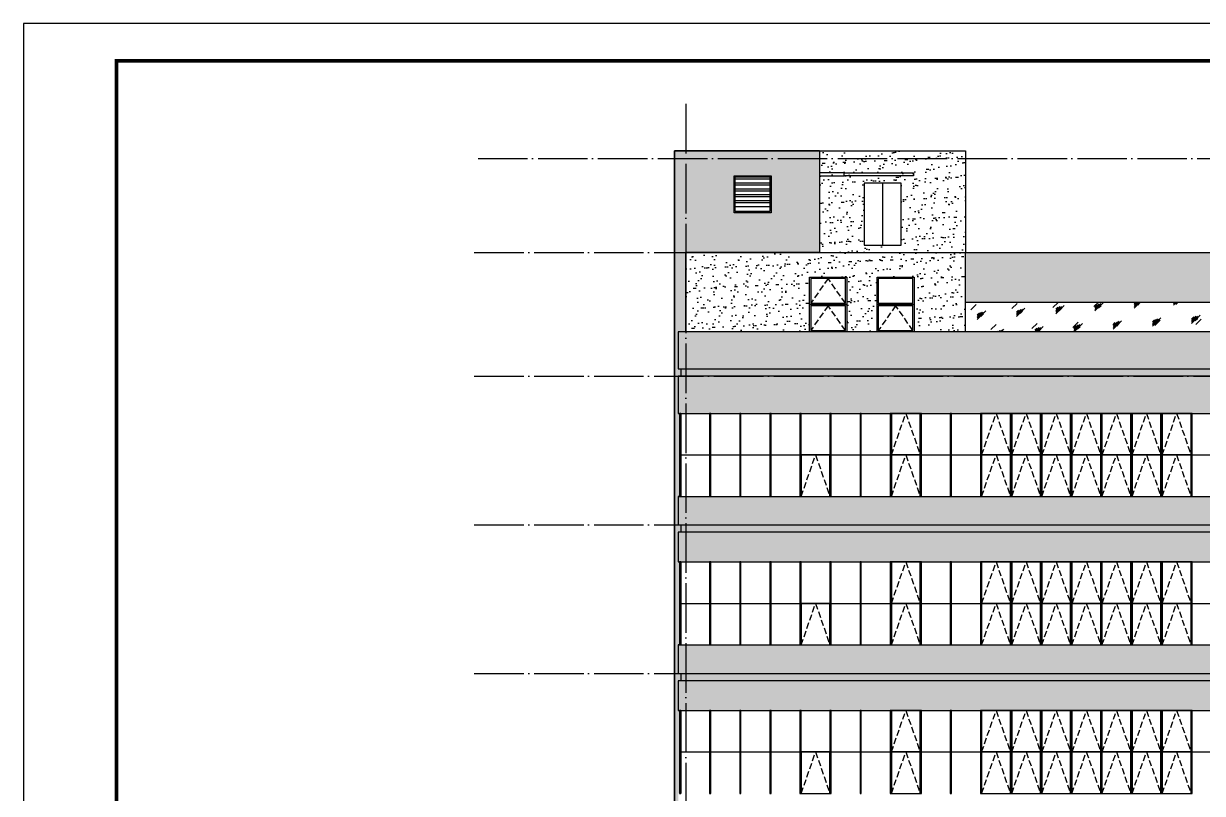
# Model space of a CAD drawing. Extents: x 6843040 to 15500510, y -6507076 to -4940511.
# Drawn here: x 7622462 to 7670060, y -5864267 to -5833171 of the extents above; entities that cross this region are included whole.
import ezdxf

# ---------------------------------------------------------------- set-up
doc = ezdxf.new("R2010")
doc.units = 0
doc.header["$LTSCALE"] = 1000
doc.header["$MEASUREMENT"] = 0
doc.linetypes.add('DASH', pattern=[0.35, 0.25, -0.1])
doc.linetypes.add('DOTE', pattern=[2.42, 2, -0.2, 0.02, -0.2])
for name, color, linetype in [('DOTE', 8, 'DOTE'), ('E_LINE_2', 40, 'Continuous'), ('E_LINE_4', 5, 'Continuous'), ('E_LINE_5', 8, 'Continuous'), ('E_LINE_6', 11, 'Continuous'), ('PUB_HACTH', 8, 'Continuous'), ('PUB_TITLE', 4, 'Continuous'), ('WINDOW', 4, 'Continuous')]:
    doc.layers.add(name, color=color, linetype=linetype)
pattern_1 = [(82.5, (0, 217189), (-422.103955, 395.378137), [0, -456, 0, -510, 0, -487.5]), (52.5, (0, 217189), (-223.241253, 974.09392), [0, -246, 0, -411, 0, -157.5]), (12.5, (-260.9, 216928.1), (659.408782, 661.809715), [0, -150, 0, -540, 0, -705]), (2.5, (-260.9, 216928.1), (451.51265, 823.878855), [0, -75, 0, -354, 0, -405])]
pattern_2 = [(82.5, (0, 0), (-422.103955, 395.378137), [0, -456, 0, -510, 0, -487.5]), (52.5, (0, 0), (-223.241253, 974.09392), [0, -246, 0, -411, 0, -157.5]), (12.5, (-260.9, -260.9), (659.408782, 661.809715), [0, -150, 0, -540, 0, -705]), (2.5, (-260.9, -260.9), (451.51265, 823.878855), [0, -75, 0, -354, 0, -405])]

msp = doc.modelspace()

# ---------------------------------------------------------------- hatches: boundary and pattern name
at = {"layer": 'PUB_HACTH'}
h = msp.add_hatch(dxfattribs=at)
h.set_pattern_fill('粉刷', color=256, scale=150, angle=45)
h.set_pattern_definition(pattern_2)
h.paths.add_polyline_path([(7654597.4, -5842417.4), (7649197.4, -5842417.4), (7649197.4, -5845617.4), (7648897.4, -5845617.4), (7648897.4, -5847117.4), (7648997.4, -5847117.4), (7648997.4, -5847417.4), (7648897.4, -5847417.4), (7648897.4, -5848917.4), (7648997.4, -5848917.4), (7648997.4, -5852267.4), (7648897.4, -5852267.4), (7648897.4, -5853417.4), (7648997.4, -5853417.4), (7648997.4, -5853717.4), (7648897.4, -5853717.4), (7648897.4, -5854917.4), (7648997.4, -5854917.4), (7648997.4, -5858267.4), (7648897.4, -5858267.4), (7648897.4, -5859417.4), (7648997.4, -5859417.4), (7648997.4, -5859717.4), (7648897.4, -5859717.4), (7648897.4, -5860917.4), (7648997.4, -5860917.4), (7648997.4, -5864267.4), (7648897.4, -5864267.4), (7648897.4, -5865417.4), (7648997.4, -5865417.4), (7648997.4, -5865717.4), (7648897.4, -5865717.4), (7648897.4, -5866917.4), (7648997.4, -5866917.4), (7648997.4, -5870267.4), (7648897.4, -5870267.4), (7648897.4, -5871417.4), (7648997.4, -5871417.4), (7648997.4, -5871717.4), (7648897.4, -5871717.4), (7648897.4, -5872917.4), (7648997.4, -5872917.4), (7648997.4, -5876267.4), (7648897.4, -5876267.4), (7648897.4, -5877417.4), (7648997.4, -5877417.4), (7648997.4, -5877717.4), (7648897.4, -5877717.4), (7648897.4, -5878917.4), (7649197.4, -5878917.4), (7649197.4, -5880217.4), (7648747.4, -5880217.4), (7648747.4, -5838317.4), (7654597.4, -5838317.4)])
h.paths.add_polyline_path([(7651147.4, -5840817.4), (7651147.4, -5839317.4), (7652647.4, -5839317.4), (7652647.4, -5840817.4)], flags=16)
h = msp.add_hatch(dxfattribs=at)
h.set_pattern_fill('粉刷', color=256, scale=150, angle=45)
h.set_pattern_definition(pattern_2)
h.paths.add_polyline_path([(7658397.4, -5839317.4), (7655597.4, -5839317.4), (7654597.4, -5839317.4), (7654597.4, -5842417.4), (7660497.4, -5842417.4), (7660497.4, -5838317.4), (7654597.4, -5838317.4), (7654597.4, -5839197.4), (7655597.4, -5839197.4), (7658397.4, -5839197.4)])
h.paths.add_polyline_path([(7657897.4, -5842117.4), (7656397.4, -5842117.4), (7656397.4, -5839617.4), (7657897.4, -5839617.4)], flags=16)
h.paths.add_polyline_path([(7658397.4, -5839317.4), (7658397.4, -5839197.4), (7655597.4, -5839197.4), (7655597.4, -5839317.4)], flags=16)
h.paths.add_polyline_path([(7654597.4, -5839197.4), (7654597.4, -5839317.4), (7655597.4, -5839317.4), (7655597.4, -5839197.4)], flags=17)
h = msp.add_hatch(dxfattribs=at)
h.set_pattern_fill('ANSI32', color=256, scale=50, angle=135)
h.set_pattern_definition([(180, (-96100, 45100), (-1e-14, -238.125), []), (180, (-96179.38, 45179.38), (-1e-14, -238.125), [])])
h.paths.add_polyline_path([(7651197.4, -5839367.4), (7651197.4, -5840617.4), (7652597.4, -5840617.4), (7652597.4, -5839367.4)])
h = msp.add_hatch(dxfattribs=at)
h.set_pattern_fill('粉刷', color=256, scale=150, angle=45)
h.set_pattern_definition(pattern_2)
h.paths.add_polyline_path([(7660497.4, -5842417.4), (7649197.4, -5842417.4), (7649197.4, -5845617.4), (7654197.4, -5845617.4), (7654197.4, -5844517.4), (7654197.4, -5843417.4), (7655697.4, -5843417.4), (7655697.4, -5844517.4), (7655697.4, -5845617.4), (7656922.4, -5845617.4), (7656922.4, -5844517.4), (7656922.4, -5844517.4), (7656922.4, -5843417.4), (7658422.4, -5843417.4), (7658422.4, -5844517.4), (7658422.4, -5844517.4), (7658422.4, -5845617.4), (7660497.4, -5845617.4)])
h.paths.add_polyline_path([(7660497.4, -5842417.4), (7654597.4, -5842417.4), (7649197.4, -5842417.4)], flags=17)
h = msp.add_hatch(dxfattribs=at)
h.set_pattern_fill('粉刷', color=256, scale=150, angle=45)
h.set_pattern_definition(pattern_2)
h.paths.add_polyline_path([(7670371.7, -5844417.4), (7670371.7, -5842417.4), (7660497.4, -5842417.4), (7660497.4, -5844417.4)])
h.paths.add_polyline_path([(7681171.7, -5844417.4), (7681171.7, -5842417.4), (7671171.7, -5842417.4), (7671171.7, -5844417.4)])
h.paths.add_polyline_path([(7691971.7, -5844417.4), (7691971.7, -5842417.4), (7681971.7, -5842417.4), (7681971.7, -5844417.4)])
h.paths.add_polyline_path([(7692771.7, -5842417.4), (7692771.7, -5844417.4), (7702447.4, -5844417.4), (7702447.4, -5842417.4)])
h = msp.add_hatch(dxfattribs=at)
h.set_pattern_fill('玻璃1', color=256, scale=150, style=0)
h.set_pattern_definition([(45, (0, 60), (-734.82537, 734.82537), [336, -864]), (45, (144, 120), (-734.82537, 734.82537), [144, -1056]), (45, (0, 120), (-734.82537, 734.82537), [240, -960]), (45, (72, 60), (806.10173, -806.10173), [300, -900]), (45, (0, 0), (-734.82537, 734.82537), [480, -720]), (45, (0, 180), (-734.82537, 734.82537), [120, -1080])])
h.paths.add_polyline_path([(7670371.7, -5845617.4), (7670371.7, -5844417.4), (7660497.4, -5844417.4), (7660497.4, -5845617.4)])
h.paths.add_polyline_path([(7681971.7, -5844417.4), (7681971.7, -5845617.2), (7681171.7, -5845617.2), (7681171.7, -5844417.4), (7671171.7, -5844417.4), (7671171.7, -5845617.4), (7702447.4, -5845617.4), (7702447.4, -5844417.4), (7692771.7, -5844417.4), (7692771.7, -5845617.4), (7691971.7, -5845617.4), (7691971.7, -5844417.4)])
h = msp.add_hatch(dxfattribs=at)
h.set_pattern_fill('粉刷', color=256, scale=150, angle=45)
h.set_pattern_definition(pattern_1)
h.paths.add_polyline_path([(7702447.4, -5845617.4), (7648897.4, -5845617.4), (7648897.4, -5847117.4), (7648997.4, -5847117.4), (7702447.4, -5847117.4)])
h.paths.add_polyline_path([(7702447.4, -5847417.4), (7648897.4, -5847417.4), (7648897.4, -5848917.4), (7648997.4, -5848917.4), (7702447.4, -5848917.4)])
h = msp.add_hatch(dxfattribs=at)
h.set_pattern_fill('AR-B816', color=256, scale=150)
h.set_pattern_definition([(0, (91111.56, 217189), (0, 181.9656), []), (90, (91111.56, 217189), (-181.9656, 181.9656), [181.9656, -181.9656])])
h.paths.add_polyline_path([(7702447.4, -5847417.4), (7648997.4, -5847417.4), (7648997.4, -5847117.4), (7702447.4, -5847117.4)])
h = msp.add_hatch(dxfattribs=at)
h.set_pattern_fill('粉刷', color=256, scale=150, angle=45)
h.set_pattern_definition(pattern_1)
h.paths.add_polyline_path([(7702447.4, -5852267.4), (7648897.4, -5852267.4), (7648897.4, -5853417.4), (7648997.4, -5853417.4), (7702447.4, -5853417.4)])
h.paths.add_polyline_path([(7702447.4, -5853717.4), (7648897.4, -5853717.4), (7648897.4, -5854917.4), (7648997.4, -5854917.4), (7702447.4, -5854917.4)])
h = msp.add_hatch(dxfattribs=at)
h.set_pattern_fill('AR-B816', color=256, scale=150)
h.set_pattern_definition([(0, (91111.56, 210889), (0, 181.9656), []), (90, (91111.56, 210889), (-181.9656, 181.9656), [181.9656, -181.9656])])
h.paths.add_polyline_path([(7702447.4, -5853717.4), (7648997.4, -5853717.4), (7648997.4, -5853417.4), (7702447.4, -5853417.4)])
h = msp.add_hatch(dxfattribs=at)
h.set_pattern_fill('粉刷', color=256, scale=150, angle=45)
h.set_pattern_definition([(82.5, (0, 211189), (-422.103955, 395.378137), [0, -456, 0, -510, 0, -487.5]), (52.5, (0, 211189), (-223.241253, 974.09392), [0, -246, 0, -411, 0, -157.5]), (12.5, (-260.9, 210928.1), (659.408782, 661.809715), [0, -150, 0, -540, 0, -705]), (2.5, (-260.9, 210928.1), (451.51265, 823.878855), [0, -75, 0, -354, 0, -405])])
h.paths.add_polyline_path([(7702447.4, -5858267.4), (7648897.4, -5858267.4), (7648897.4, -5859417.4), (7648997.4, -5859417.4), (7702447.4, -5859417.4)])
h.paths.add_polyline_path([(7702447.4, -5859717.4), (7648897.4, -5859717.4), (7648897.4, -5860917.4), (7648997.4, -5860917.4), (7702447.4, -5860917.4)])
h = msp.add_hatch(dxfattribs=at)
h.set_pattern_fill('AR-B816', color=256, scale=150)
h.set_pattern_definition([(0, (91111.56, 204889), (0, 181.9656), []), (90, (91111.56, 204889), (-181.9656, 181.9656), [181.9656, -181.9656])])
h.paths.add_polyline_path([(7702447.4, -5859717.4), (7648997.4, -5859717.4), (7648997.4, -5859417.4), (7702447.4, -5859417.4)])

# ---------------------------------------------------------------- linework, layer by layer
for points in [[(7651147.4, -5840817.4), (7651147.4, -5839317.4), (7652647.4, -5839317.4), (7652647.4, -5840817.4)], [(7655697.4, -5844517.4), (7654197.4, -5844517.4), (7654197.4, -5843417.4), (7655697.4, -5843417.4)], [(7658422.4, -5844517.4), (7656922.4, -5844517.4), (7656922.4, -5843417.4), (7658422.4, -5843417.4)], [(7655697.4, -5845617.4), (7654197.4, -5845617.4), (7654197.4, -5844517.4), (7655697.4, -5844517.4)], [(7658422.4, -5845617.4), (7656922.4, -5845617.4), (7656922.4, -5844517.4), (7658422.4, -5844517.4)]]:
    msp.add_lwpolyline(points, close=True)
for points in [[(7649197.4, -5845617.4), (7649197.4, -5842417.4), (7660497.4, -5842417.4)], [(7660497.4, -5845617.4), (7660497.4, -5842417.4)], [(7654197.4, -5844517.4), (7655697.4, -5844517.4)], [(7656922.4, -5844517.4), (7658422.4, -5844517.4)]]:
    msp.add_lwpolyline(points)
at = {"layer": 'DOTE'}
for p, q in [((7649197.4, -5836417.4), (7649197.4, -5891217.3)), ((7640813.2, -5838617.4), (7783481.2, -5838617.4)), ((7640656.9, -5842417.4), (7783325, -5842417.4)), ((7640656.9, -5847417.4), (7783325, -5847417.4)), ((7640656.9, -5853417.4), (7783325, -5853417.4)), ((7640656.9, -5859417.4), (7783475, -5859417.4))]:
    msp.add_line(p, q, dxfattribs=at)
at = {"layer": 'E_LINE_2'}
for points in [[(7702447.4, -5845617.4), (7648897.4, -5845617.4)], [(7648897.4, -5845617.4), (7648897.4, -5847117.4), (7648997.4, -5847117.4), (7648997.4, -5847417.4), (7648897.4, -5847417.4), (7648897.4, -5848917.4), (7648997.4, -5848917.4)], [(7648897.4, -5847117.4), (7702447.4, -5847117.4)], [(7702447.4, -5847417.4), (7648897.4, -5847417.4)], [(7648897.4, -5848917.4), (7702447.4, -5848917.4)], [(7648897.4, -5852267.4), (7648897.4, -5853417.4), (7648997.4, -5853417.4), (7648997.4, -5853717.4), (7648897.4, -5853717.4), (7648897.4, -5854917.4), (7648997.4, -5854917.4)], [(7648897.4, -5852267.4), (7702447.4, -5852267.4)], [(7648897.4, -5853417.4), (7702447.4, -5853417.4)], [(7702447.4, -5853717.4), (7648897.4, -5853717.4)], [(7648897.4, -5854917.4), (7702447.4, -5854917.4)], [(7648897.4, -5858267.4), (7648897.4, -5859417.4), (7648997.4, -5859417.4), (7648997.4, -5859717.4), (7648897.4, -5859717.4), (7648897.4, -5860917.4), (7648997.4, -5860917.4)], [(7648897.4, -5858267.4), (7702447.4, -5858267.4)], [(7648897.4, -5859417.4), (7702447.4, -5859417.4)], [(7702447.4, -5859717.4), (7648897.4, -5859717.4)], [(7648897.4, -5860917.4), (7702447.4, -5860917.4)]]:
    msp.add_lwpolyline(points, dxfattribs=at)
at = {"layer": 'E_LINE_4'}
for points in [[(7654597.4, -5838317.4), (7648747.4, -5838317.4), (7648747.4, -5880217.4)], [(7648747.4, -5880217.4), (7648747.4, -5838317.4), (7654597.4, -5838317.4), (7654597.4, -5842417.4), (7649197.4, -5842417.4), (7649197.4, -5845617.4), (7648897.4, -5845617.4), (7648897.4, -5847117.4), (7648997.4, -5847117.4), (7648997.4, -5847417.4), (7648897.4, -5847417.4), (7648897.4, -5848917.4), (7648997.4, -5848917.4), (7648997.4, -5852267.4), (7648897.4, -5852267.4), (7648897.4, -5853417.4), (7648997.4, -5853417.4), (7648997.4, -5853717.4), (7648897.4, -5853717.4), (7648897.4, -5854917.4), (7648997.4, -5854917.4), (7648997.4, -5858267.4), (7648897.4, -5858267.4), (7648897.4, -5859417.4), (7648997.4, -5859417.4), (7648997.4, -5859717.4), (7648897.4, -5859717.4), (7648897.4, -5860917.4), (7648997.4, -5860917.4), (7648997.4, -5864267.4)], [(7654597.4, -5838317.4), (7654597.4, -5842417.4)], [(7654597.4, -5839317.4), (7655597.4, -5839317.4), (7655597.4, -5839197.4), (7654597.4, -5839197.4)]]:
    msp.add_lwpolyline(points, dxfattribs=at)
at = {"layer": 'E_LINE_5'}
for points in [[(7654597.4, -5838317.4), (7660497.4, -5838317.4), (7660497.4, -5842417.4)], [(7655597.4, -5839197.4), (7658397.4, -5839197.4), (7658397.4, -5839317.4), (7655597.4, -5839317.4)], [(7657147.4, -5839617.4), (7657147.4, -5842117.4)], [(7660497.4, -5842417.4), (7702447.4, -5842417.4)]]:
    msp.add_lwpolyline(points, dxfattribs=at)
msp.add_lwpolyline([(7657897.4, -5842117.4), (7657897.4, -5839617.4), (7656397.4, -5839617.4), (7656397.4, -5842117.4)], close=True, dxfattribs=at)
at = {"layer": 'E_LINE_6'}
for points in [[(7648997.4, -5848917.4), (7648947.4, -5848917.4), (7648947.4, -5852267.4), (7648997.4, -5852267.4)], [(7650212.2, -5848917.4), (7650162.2, -5848917.4), (7650162.2, -5852267.4), (7650212.2, -5852267.4)], [(7651427, -5848917.4), (7651377, -5848917.4), (7651377, -5852267.4), (7651427, -5852267.4)], [(7652641.8, -5848917.4), (7652591.8, -5848917.4), (7652591.8, -5852267.4), (7652641.8, -5852267.4)], [(7653856.5, -5848917.4), (7653806.5, -5848917.4), (7653806.5, -5852267.4), (7653856.5, -5852267.4)], [(7655071.3, -5848917.4), (7655021.3, -5848917.4), (7655021.3, -5852267.4), (7655071.3, -5852267.4)], [(7656286.1, -5848917.4), (7656236.1, -5848917.4), (7656236.1, -5852267.4), (7656286.1, -5852267.4)], [(7657500.8, -5848917.4), (7657450.8, -5848917.4), (7657450.8, -5852267.4), (7657500.8, -5852267.4)], [(7658715.6, -5848917.4), (7658665.6, -5848917.4), (7658665.6, -5852267.4), (7658715.6, -5852267.4)], [(7659930.4, -5848917.4), (7659880.4, -5848917.4), (7659880.4, -5852267.4), (7659930.4, -5852267.4)], [(7661145.2, -5848917.4), (7661095.2, -5848917.4), (7661095.2, -5852267.4), (7661145.2, -5852267.4)], [(7662359.9, -5848917.4), (7662309.9, -5848917.4), (7662309.9, -5852267.4), (7662359.9, -5852267.4)], [(7663574.7, -5848917.4), (7663524.7, -5848917.4), (7663524.7, -5852267.4), (7663574.7, -5852267.4)], [(7664789.5, -5848917.4), (7664739.5, -5848917.4), (7664739.5, -5852267.4), (7664789.5, -5852267.4)], [(7666004.3, -5848917.4), (7665954.3, -5848917.4), (7665954.3, -5852267.4), (7666004.3, -5852267.4)], [(7667219, -5848917.4), (7667169, -5848917.4), (7667169, -5852267.4), (7667219, -5852267.4)], [(7668433.8, -5848917.4), (7668383.8, -5848917.4), (7668383.8, -5852267.4), (7668433.8, -5852267.4)], [(7669648.6, -5848917.4), (7669598.6, -5848917.4), (7669598.6, -5852267.4), (7669648.6, -5852267.4)], [(7648997.4, -5854917.4), (7648947.4, -5854917.4), (7648947.4, -5858267.4), (7648997.4, -5858267.4)], [(7650212.2, -5854917.4), (7650162.2, -5854917.4), (7650162.2, -5858267.4), (7650212.2, -5858267.4)], [(7651427, -5854917.4), (7651377, -5854917.4), (7651377, -5858267.4), (7651427, -5858267.4)], [(7652641.8, -5854917.4), (7652591.8, -5854917.4), (7652591.8, -5858267.4), (7652641.8, -5858267.4)], [(7653856.5, -5854917.4), (7653806.5, -5854917.4), (7653806.5, -5858267.4), (7653856.5, -5858267.4)], [(7655071.3, -5854917.4), (7655021.3, -5854917.4), (7655021.3, -5858267.4), (7655071.3, -5858267.4)], [(7656286.1, -5854917.4), (7656236.1, -5854917.4), (7656236.1, -5858267.4), (7656286.1, -5858267.4)], [(7657500.8, -5854917.4), (7657450.8, -5854917.4), (7657450.8, -5858267.4), (7657500.8, -5858267.4)], [(7658715.6, -5854917.4), (7658665.6, -5854917.4), (7658665.6, -5858267.4), (7658715.6, -5858267.4)], [(7659930.4, -5854917.4), (7659880.4, -5854917.4), (7659880.4, -5858267.4), (7659930.4, -5858267.4)], [(7661145.2, -5854917.4), (7661095.2, -5854917.4), (7661095.2, -5858267.4), (7661145.2, -5858267.4)], [(7662359.9, -5854917.4), (7662309.9, -5854917.4), (7662309.9, -5858267.4), (7662359.9, -5858267.4)], [(7663574.7, -5854917.4), (7663524.7, -5854917.4), (7663524.7, -5858267.4), (7663574.7, -5858267.4)], [(7664789.5, -5854917.4), (7664739.5, -5854917.4), (7664739.5, -5858267.4), (7664789.5, -5858267.4)], [(7666004.3, -5854917.4), (7665954.3, -5854917.4), (7665954.3, -5858267.4), (7666004.3, -5858267.4)], [(7667219, -5854917.4), (7667169, -5854917.4), (7667169, -5858267.4), (7667219, -5858267.4)], [(7668433.8, -5854917.4), (7668383.8, -5854917.4), (7668383.8, -5858267.4), (7668433.8, -5858267.4)], [(7669648.6, -5854917.4), (7669598.6, -5854917.4), (7669598.6, -5858267.4), (7669648.6, -5858267.4)], [(7648997.4, -5860917.4), (7648947.4, -5860917.4), (7648947.4, -5864267.4), (7648997.4, -5864267.4)], [(7650212.2, -5860917.4), (7650162.2, -5860917.4), (7650162.2, -5864267.4), (7650212.2, -5864267.4)], [(7651427, -5860917.4), (7651377, -5860917.4), (7651377, -5864267.4), (7651427, -5864267.4)], [(7652641.8, -5860917.4), (7652591.8, -5860917.4), (7652591.8, -5864267.4), (7652641.8, -5864267.4)], [(7653856.5, -5860917.4), (7653806.5, -5860917.4), (7653806.5, -5864267.4), (7653856.5, -5864267.4)], [(7655071.3, -5860917.4), (7655021.3, -5860917.4), (7655021.3, -5864267.4), (7655071.3, -5864267.4)], [(7656286.1, -5860917.4), (7656236.1, -5860917.4), (7656236.1, -5864267.4), (7656286.1, -5864267.4)], [(7657500.8, -5860917.4), (7657450.8, -5860917.4), (7657450.8, -5864267.4), (7657500.8, -5864267.4)], [(7658715.6, -5860917.4), (7658665.6, -5860917.4), (7658665.6, -5864267.4), (7658715.6, -5864267.4)], [(7659930.4, -5860917.4), (7659880.4, -5860917.4), (7659880.4, -5864267.4), (7659930.4, -5864267.4)], [(7661145.2, -5860917.4), (7661095.2, -5860917.4), (7661095.2, -5864267.4), (7661145.2, -5864267.4)], [(7662359.9, -5860917.4), (7662309.9, -5860917.4), (7662309.9, -5864267.4), (7662359.9, -5864267.4)], [(7663574.7, -5860917.4), (7663524.7, -5860917.4), (7663524.7, -5864267.4), (7663574.7, -5864267.4)], [(7664789.5, -5860917.4), (7664739.5, -5860917.4), (7664739.5, -5864267.4), (7664789.5, -5864267.4)], [(7666004.3, -5860917.4), (7665954.3, -5860917.4), (7665954.3, -5864267.4), (7666004.3, -5864267.4)], [(7667219, -5860917.4), (7667169, -5860917.4), (7667169, -5864267.4), (7667219, -5864267.4)], [(7668433.8, -5860917.4), (7668383.8, -5860917.4), (7668383.8, -5864267.4), (7668433.8, -5864267.4)], [(7669648.6, -5860917.4), (7669598.6, -5860917.4), (7669598.6, -5864267.4), (7669648.6, -5864267.4)]]:
    msp.add_lwpolyline(points, close=True, dxfattribs=at)
at = {"layer": 'PUB_HACTH'}
msp.add_lwpolyline([(7692771.7, -5844417.4), (7702447.4, -5844417.4), (7702447.4, -5845617.4), (7660497.4, -5845617.4), (7660497.4, -5844417.4), (7670371.7, -5844417.4)], dxfattribs=at)
at = {"layer": 'PUB_TITLE'}
msp.add_lwpolyline([(7622462.5, -5959320.5), (7800812.5, -5959320.5), (7800812.5, -5833170.5), (7622462.5, -5833170.5)], close=True, dxfattribs=at)
at = {"layer": 'PUB_TITLE', "const_width": 150}
msp.add_lwpolyline([(7626212.5, -5957820.5), (7799312.5, -5957820.5), (7799312.5, -5834670.5), (7626212.5, -5834670.5)], close=True, dxfattribs=at)
at = {"layer": 'WINDOW'}
for points in [[(7652597.4, -5840767.4), (7651197.4, -5840767.4), (7651197.4, -5839367.4), (7652597.4, -5839367.4)], [(7655647.4, -5843467.4), (7654247.4, -5843467.4), (7654247.4, -5844467.4), (7655647.4, -5844467.4)], [(7658372.4, -5843467.4), (7656972.4, -5843467.4), (7656972.4, -5844467.4), (7658372.4, -5844467.4)], [(7655647.4, -5844567.4), (7654247.4, -5844567.4), (7654247.4, -5845567.4), (7655647.4, -5845567.4)], [(7658372.4, -5844567.4), (7656972.4, -5844567.4), (7656972.4, -5845567.4), (7658372.4, -5845567.4)], [(7657500.8, -5850592.4), (7658665.6, -5850592.4), (7658665.6, -5848917.4), (7657500.8, -5848917.4)], [(7661145.2, -5850592.4), (7662309.9, -5850592.4), (7662309.9, -5848917.4), (7661145.2, -5848917.4)], [(7662359.9, -5850592.4), (7663524.7, -5850592.4), (7663524.7, -5848917.4), (7662359.9, -5848917.4)], [(7663574.7, -5850592.4), (7664739.5, -5850592.4), (7664739.5, -5848917.4), (7663574.7, -5848917.4)], [(7664789.5, -5850592.4), (7665954.3, -5850592.4), (7665954.3, -5848917.4), (7664789.5, -5848917.4)], [(7666004.3, -5850592.4), (7667169, -5850592.4), (7667169, -5848917.4), (7666004.3, -5848917.4)], [(7667219, -5850592.4), (7668383.8, -5850592.4), (7668383.8, -5848917.4), (7667219, -5848917.4)], [(7668433.8, -5850592.4), (7669598.6, -5850592.4), (7669598.6, -5848917.4), (7668433.8, -5848917.4)], [(7653856.5, -5852267.4), (7655021.3, -5852267.4), (7655021.3, -5850592.4), (7653856.5, -5850592.4)], [(7657500.8, -5852267.4), (7658665.6, -5852267.4), (7658665.6, -5850592.4), (7657500.8, -5850592.4)], [(7661145.2, -5852267.4), (7662309.9, -5852267.4), (7662309.9, -5850592.4), (7661145.2, -5850592.4)], [(7662359.9, -5852267.4), (7663524.7, -5852267.4), (7663524.7, -5850592.4), (7662359.9, -5850592.4)], [(7663574.7, -5852267.4), (7664739.5, -5852267.4), (7664739.5, -5850592.4), (7663574.7, -5850592.4)], [(7664789.5, -5852267.4), (7665954.3, -5852267.4), (7665954.3, -5850592.4), (7664789.5, -5850592.4)], [(7666004.3, -5852267.4), (7667169, -5852267.4), (7667169, -5850592.4), (7666004.3, -5850592.4)], [(7667219, -5852267.4), (7668383.8, -5852267.4), (7668383.8, -5850592.4), (7667219, -5850592.4)], [(7668433.8, -5852267.4), (7669598.6, -5852267.4), (7669598.6, -5850592.4), (7668433.8, -5850592.4)], [(7657500.8, -5856592.4), (7658665.6, -5856592.4), (7658665.6, -5854917.4), (7657500.8, -5854917.4)], [(7661145.2, -5856592.4), (7662309.9, -5856592.4), (7662309.9, -5854917.4), (7661145.2, -5854917.4)], [(7662359.9, -5856592.4), (7663524.7, -5856592.4), (7663524.7, -5854917.4), (7662359.9, -5854917.4)], [(7663574.7, -5856592.4), (7664739.5, -5856592.4), (7664739.5, -5854917.4), (7663574.7, -5854917.4)], [(7664789.5, -5856592.4), (7665954.3, -5856592.4), (7665954.3, -5854917.4), (7664789.5, -5854917.4)], [(7666004.3, -5856592.4), (7667169, -5856592.4), (7667169, -5854917.4), (7666004.3, -5854917.4)], [(7667219, -5856592.4), (7668383.8, -5856592.4), (7668383.8, -5854917.4), (7667219, -5854917.4)], [(7668433.8, -5856592.4), (7669598.6, -5856592.4), (7669598.6, -5854917.4), (7668433.8, -5854917.4)], [(7653856.5, -5858267.4), (7655021.3, -5858267.4), (7655021.3, -5856592.4), (7653856.5, -5856592.4)], [(7657500.8, -5858267.4), (7658665.6, -5858267.4), (7658665.6, -5856592.4), (7657500.8, -5856592.4)], [(7661145.2, -5858267.4), (7662309.9, -5858267.4), (7662309.9, -5856592.4), (7661145.2, -5856592.4)], [(7662359.9, -5858267.4), (7663524.7, -5858267.4), (7663524.7, -5856592.4), (7662359.9, -5856592.4)], [(7663574.7, -5858267.4), (7664739.5, -5858267.4), (7664739.5, -5856592.4), (7663574.7, -5856592.4)], [(7664789.5, -5858267.4), (7665954.3, -5858267.4), (7665954.3, -5856592.4), (7664789.5, -5856592.4)], [(7666004.3, -5858267.4), (7667169, -5858267.4), (7667169, -5856592.4), (7666004.3, -5856592.4)], [(7667219, -5858267.4), (7668383.8, -5858267.4), (7668383.8, -5856592.4), (7667219, -5856592.4)], [(7668433.8, -5858267.4), (7669598.6, -5858267.4), (7669598.6, -5856592.4), (7668433.8, -5856592.4)], [(7657500.8, -5862592.4), (7658665.6, -5862592.4), (7658665.6, -5860917.4), (7657500.8, -5860917.4)], [(7661145.2, -5862592.4), (7662309.9, -5862592.4), (7662309.9, -5860917.4), (7661145.2, -5860917.4)], [(7662359.9, -5862592.4), (7663524.7, -5862592.4), (7663524.7, -5860917.4), (7662359.9, -5860917.4)], [(7663574.7, -5862592.4), (7664739.5, -5862592.4), (7664739.5, -5860917.4), (7663574.7, -5860917.4)], [(7664789.5, -5862592.4), (7665954.3, -5862592.4), (7665954.3, -5860917.4), (7664789.5, -5860917.4)], [(7666004.3, -5862592.4), (7667169, -5862592.4), (7667169, -5860917.4), (7666004.3, -5860917.4)], [(7667219, -5862592.4), (7668383.8, -5862592.4), (7668383.8, -5860917.4), (7667219, -5860917.4)], [(7668433.8, -5862592.4), (7669598.6, -5862592.4), (7669598.6, -5860917.4), (7668433.8, -5860917.4)], [(7653856.5, -5864267.4), (7655021.3, -5864267.4), (7655021.3, -5862592.4), (7653856.5, -5862592.4)], [(7657500.8, -5864267.4), (7658665.6, -5864267.4), (7658665.6, -5862592.4), (7657500.8, -5862592.4)], [(7661145.2, -5864267.4), (7662309.9, -5864267.4), (7662309.9, -5862592.4), (7661145.2, -5862592.4)], [(7662359.9, -5864267.4), (7663524.7, -5864267.4), (7663524.7, -5862592.4), (7662359.9, -5862592.4)], [(7663574.7, -5864267.4), (7664739.5, -5864267.4), (7664739.5, -5862592.4), (7663574.7, -5862592.4)], [(7664789.5, -5864267.4), (7665954.3, -5864267.4), (7665954.3, -5862592.4), (7664789.5, -5862592.4)], [(7666004.3, -5864267.4), (7667169, -5864267.4), (7667169, -5862592.4), (7666004.3, -5862592.4)], [(7667219, -5864267.4), (7668383.8, -5864267.4), (7668383.8, -5862592.4), (7667219, -5862592.4)], [(7668433.8, -5864267.4), (7669598.6, -5864267.4), (7669598.6, -5862592.4), (7668433.8, -5862592.4)]]:
    msp.add_lwpolyline(points, close=True, dxfattribs=at)
at = {"layer": 'WINDOW', "color": 8, "linetype": 'DASH'}
for points in [[(7655647.4, -5844467.4), (7654947.4, -5843467.4), (7654247.4, -5844467.4)], [(7655647.4, -5845567.4), (7654947.4, -5844567.4), (7654247.4, -5845567.4)], [(7658372.4, -5845567.4), (7657672.4, -5844567.4), (7656972.4, -5845567.4)], [(7657503.3, -5850592.4), (7658083.2, -5848917.4), (7658665.6, -5850592.4)], [(7661145.2, -5850592.4), (7661727.5, -5848917.4), (7662309.9, -5850592.4)], [(7662359.9, -5850592.4), (7662942.3, -5848917.4), (7663524.7, -5850592.4)], [(7663582.2, -5850592.4), (7664159.6, -5848917.4), (7664739.5, -5850592.4)], [(7664797, -5850592.4), (7665374.4, -5848917.4), (7665954.3, -5850592.4)], [(7666011.8, -5850592.4), (7666589.1, -5848917.4), (7667169, -5850592.4)], [(7667219, -5850592.4), (7667798.9, -5848917.4), (7668378.8, -5850592.4)], [(7668433.8, -5850592.4), (7669018.7, -5848917.4), (7669598.6, -5850592.4)], [(7653859, -5852267.4), (7654438.9, -5850592.4), (7655021.3, -5852267.4)], [(7657503.3, -5852267.4), (7658083.2, -5850592.4), (7658665.6, -5852267.4)], [(7661145.2, -5852267.4), (7661727.5, -5850592.4), (7662309.9, -5852267.4)], [(7662359.9, -5852267.4), (7662942.3, -5850592.4), (7663524.7, -5852267.4)], [(7663574.7, -5852267.4), (7664157.1, -5850592.4), (7664739.5, -5852267.4)], [(7664789.5, -5852267.4), (7665371.9, -5850592.4), (7665954.3, -5852267.4)], [(7666004.3, -5852267.4), (7666584.1, -5850592.4), (7667166.5, -5852267.4)], [(7667219, -5852267.4), (7667798.9, -5850592.4), (7668383.8, -5852267.4)], [(7668433.8, -5852267.4), (7669016.2, -5850592.4), (7669598.6, -5852267.4)], [(7657503.3, -5856592.4), (7658083.2, -5854917.4), (7658665.6, -5856592.4)], [(7661145.2, -5856592.4), (7661727.5, -5854917.4), (7662309.9, -5856592.4)], [(7662359.9, -5856592.4), (7662942.3, -5854917.4), (7663524.7, -5856592.4)], [(7663582.2, -5856592.4), (7664159.6, -5854917.4), (7664739.5, -5856592.4)], [(7664797, -5856592.4), (7665374.4, -5854917.4), (7665954.3, -5856592.4)], [(7666011.8, -5856592.4), (7666589.1, -5854917.4), (7667169, -5856592.4)], [(7667219, -5856592.4), (7667798.9, -5854917.4), (7668378.8, -5856592.4)], [(7668433.8, -5856592.4), (7669018.7, -5854917.4), (7669598.6, -5856592.4)], [(7653859, -5858267.4), (7654438.9, -5856592.4), (7655021.3, -5858267.4)], [(7657503.3, -5858267.4), (7658083.2, -5856592.4), (7658665.6, -5858267.4)], [(7661145.2, -5858267.4), (7661727.5, -5856592.4), (7662309.9, -5858267.4)], [(7662359.9, -5858267.4), (7662942.3, -5856592.4), (7663524.7, -5858267.4)], [(7663574.7, -5858267.4), (7664157.1, -5856592.4), (7664739.5, -5858267.4)], [(7664789.5, -5858267.4), (7665371.9, -5856592.4), (7665954.3, -5858267.4)], [(7666004.3, -5858267.4), (7666584.1, -5856592.4), (7667166.5, -5858267.4)], [(7667219, -5858267.4), (7667798.9, -5856592.4), (7668383.8, -5858267.4)], [(7668433.8, -5858267.4), (7669016.2, -5856592.4), (7669598.6, -5858267.4)], [(7657503.3, -5862592.4), (7658083.2, -5860917.4), (7658665.6, -5862592.4)], [(7661145.2, -5862592.4), (7661727.5, -5860917.4), (7662309.9, -5862592.4)], [(7662359.9, -5862592.4), (7662942.3, -5860917.4), (7663524.7, -5862592.4)], [(7663582.2, -5862592.4), (7664159.6, -5860917.4), (7664739.5, -5862592.4)], [(7664797, -5862592.4), (7665374.4, -5860917.4), (7665954.3, -5862592.4)], [(7666011.8, -5862592.4), (7666589.1, -5860917.4), (7667169, -5862592.4)], [(7667219, -5862592.4), (7667798.9, -5860917.4), (7668378.8, -5862592.4)], [(7668433.8, -5862592.4), (7669018.7, -5860917.4), (7669598.6, -5862592.4)], [(7653859, -5864267.4), (7654438.9, -5862592.4), (7655021.3, -5864267.4)], [(7657503.3, -5864267.4), (7658083.2, -5862592.4), (7658665.6, -5864267.4)], [(7661145.2, -5864267.4), (7661727.5, -5862592.4), (7662309.9, -5864267.4)], [(7662359.9, -5864267.4), (7662942.3, -5862592.4), (7663524.7, -5864267.4)], [(7663574.7, -5864267.4), (7664157.1, -5862592.4), (7664739.5, -5864267.4)], [(7664789.5, -5864267.4), (7665371.9, -5862592.4), (7665954.3, -5864267.4)], [(7666004.3, -5864267.4), (7666584.1, -5862592.4), (7667166.5, -5864267.4)], [(7667219, -5864267.4), (7667798.9, -5862592.4), (7668383.8, -5864267.4)], [(7668433.8, -5864267.4), (7669016.2, -5862592.4), (7669598.6, -5864267.4)]]:
    msp.add_lwpolyline(points, dxfattribs=at)
at = {"layer": 'WINDOW'}
for points in [[(7648997.4, -5852267.4), (7648997.4, -5848917.4)], [(7662359.9, -5852267.4), (7662359.9, -5848917.4)], [(7648997.4, -5850592.4), (7702447.4, -5850592.4)], [(7648997.4, -5858267.4), (7648997.4, -5854917.4)], [(7662359.9, -5858267.4), (7662359.9, -5854917.4)], [(7648997.4, -5856592.4), (7702447.4, -5856592.4)], [(7648997.4, -5864267.4), (7648997.4, -5860917.4)], [(7662359.9, -5864267.4), (7662359.9, -5860917.4)], [(7648997.4, -5862592.4), (7702447.4, -5862592.4)]]:
    msp.add_lwpolyline(points, dxfattribs=at)

doc.saveas('drawing.dxf')
